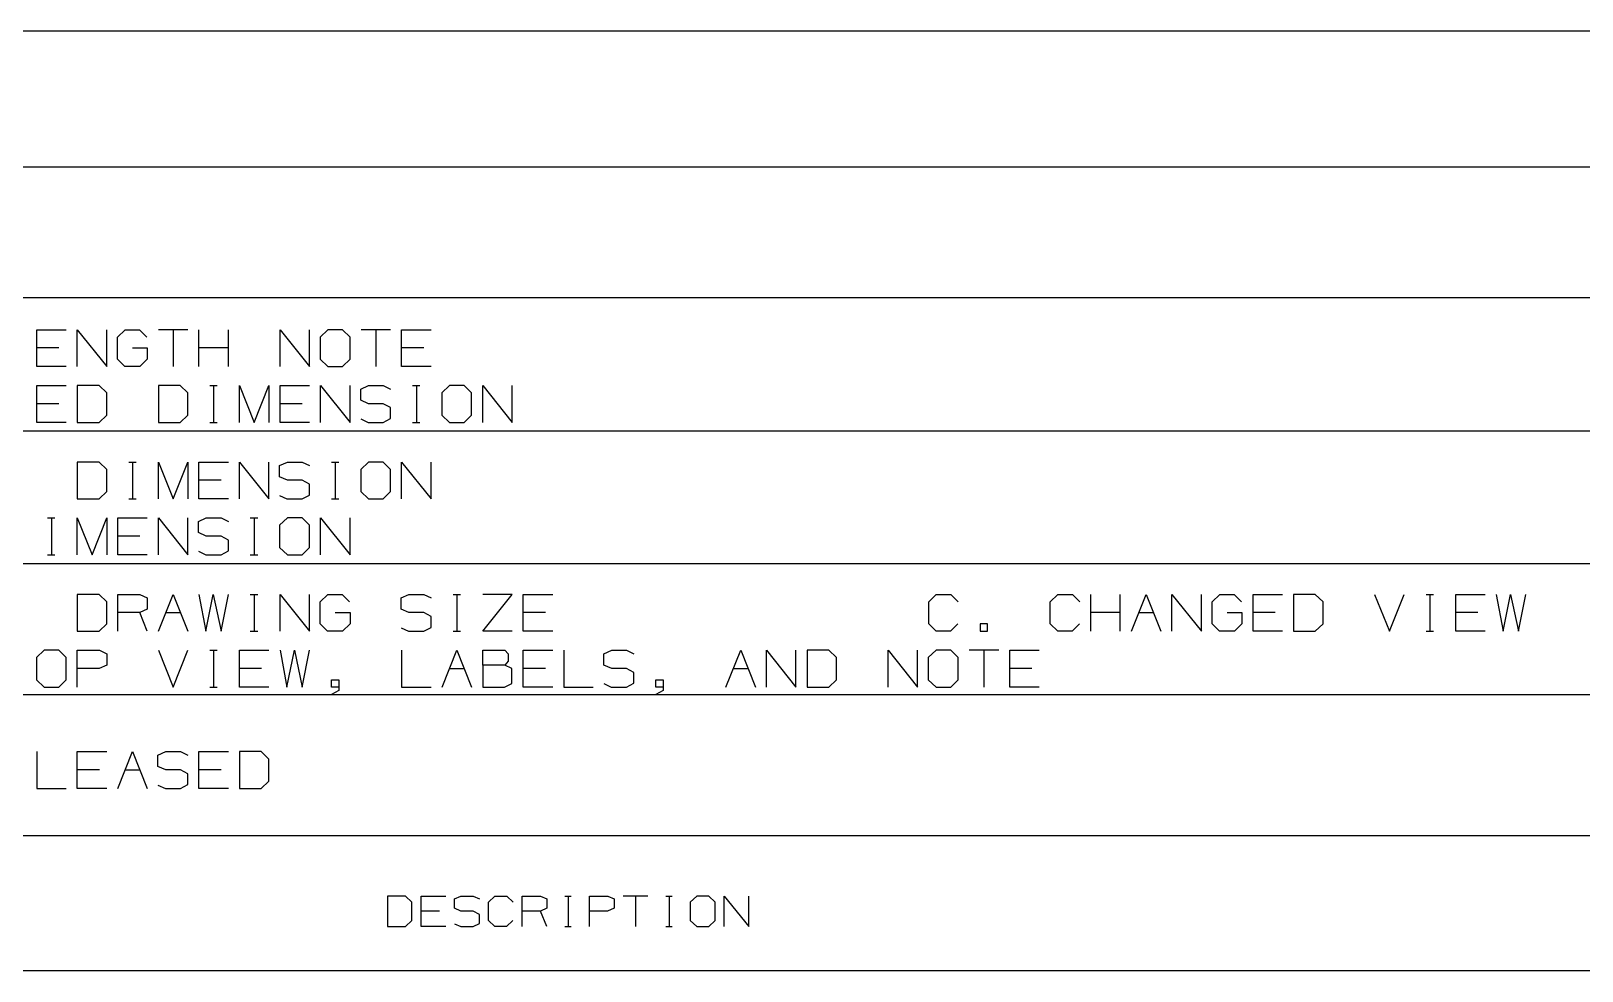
# Model space of a CAD drawing. Extents: x 0.6 to 16.4, y 0.4 to 10.6.
# Drawn here: x 9.152 to 12.153, y 0.44 to 2.257 of the extents above; entities that cross this region are included whole.
import ezdxf

# ---------------------------------------------------------------- set-up
doc = ezdxf.new("R2010")
doc.units = 0
doc.header["$MEASUREMENT"] = 0
doc.layers.add('1', color=7, linetype='Continuous')

msp = doc.modelspace()

# ---------------------------------------------------------------- linework, layer by layer
at = {"layer": '1', "color": 7, "linetype": 'Continuous'}
for p, q in [((12.205371, 2.257467), (6.526266, 2.257467)), ((12.205371, 1.994511), (6.526266, 1.994511)), ((12.205371, 1.741555), (6.526266, 1.741555)), ((9.16281, 1.608786), (9.16281, 1.680035)), ((9.16281, 1.680035), (9.21981, 1.680035)), ((9.24126, 1.608786), (9.24126, 1.680035)), ((9.24126, 1.680035), (9.29826, 1.608786)), ((9.29826, 1.608786), (9.29826, 1.680035)), ((9.31896, 1.665786), (9.33396, 1.680035)), ((9.31896, 1.623036), (9.31896, 1.665786)), ((9.33396, 1.680035), (9.36171, 1.680035)), ((9.36171, 1.680035), (9.37596, 1.665786)), ((9.45516, 1.680035), (9.39816, 1.680035)), ((9.42666, 1.680035), (9.42666, 1.608786)), ((9.47661, 1.608786), (9.47661, 1.680035)), ((9.53361, 1.608786), (9.53361, 1.680035)), ((9.63351, 1.608786), (9.63351, 1.680035)), ((9.63351, 1.680035), (9.69051, 1.608786)), ((9.69051, 1.608786), (9.69051, 1.680035)), ((9.72621, 1.680035), (9.71121, 1.665786)), ((9.71121, 1.665786), (9.71121, 1.623036)), ((9.75471, 1.680035), (9.72621, 1.680035)), ((9.76896, 1.665786), (9.75471, 1.680035)), ((9.76896, 1.623036), (9.76896, 1.665786)), ((9.84741, 1.680035), (9.79041, 1.680035)), ((9.81891, 1.680035), (9.81891, 1.608786)), ((9.86886, 1.608786), (9.86886, 1.680035)), ((9.86886, 1.680035), (9.92586, 1.680035)), ((9.20556, 1.644786), (9.16281, 1.644786)), ((9.33321, 1.608786), (9.31896, 1.623036)), ((9.34821, 1.644786), (9.37671, 1.644786)), ((9.37671, 1.623036), (9.36246, 1.608786)), ((9.37671, 1.644786), (9.37671, 1.623036)), ((9.53361, 1.644786), (9.47661, 1.644786)), ((9.71121, 1.623036), (9.72621, 1.608786)), ((9.75471, 1.608786), (9.76896, 1.623036)), ((9.91161, 1.644786), (9.86886, 1.644786)), ((9.21981, 1.608786), (9.16281, 1.608786)), ((9.36246, 1.608786), (9.33321, 1.608786)), ((9.72621, 1.608786), (9.75471, 1.608786)), ((9.92586, 1.608786), (9.86886, 1.608786)), ((9.16281, 1.500785), (9.16281, 1.572036)), ((9.16281, 1.572036), (9.21981, 1.572036)), ((9.28326, 1.572036), (9.24126, 1.572036)), ((9.24126, 1.572036), (9.24126, 1.500785)), ((9.29826, 1.557786), (9.28326, 1.572036)), ((9.44016, 1.572036), (9.39816, 1.572036)), ((9.39816, 1.572036), (9.39816, 1.500785)), ((9.45516, 1.557786), (9.44016, 1.572036)), ((9.49761, 1.572036), (9.51186, 1.572036)), ((9.50511, 1.572036), (9.50511, 1.500785)), ((9.55506, 1.500785), (9.55506, 1.572036)), ((9.55506, 1.572036), (9.58356, 1.500785)), ((9.58356, 1.500785), (9.61206, 1.572036)), ((9.61206, 1.572036), (9.61206, 1.500785)), ((9.63351, 1.500785), (9.63351, 1.572036)), ((9.63351, 1.572036), (9.69051, 1.572036)), ((9.71196, 1.500785), (9.71196, 1.572036)), ((9.71196, 1.572036), (9.76896, 1.500785)), ((9.76896, 1.500785), (9.76896, 1.572036)), ((9.78966, 1.565286), (9.80466, 1.572036)), ((9.78966, 1.543535), (9.78966, 1.565286)), ((9.80466, 1.572036), (9.83316, 1.572036)), ((9.83316, 1.572036), (9.84741, 1.565286)), ((9.88986, 1.572036), (9.90411, 1.572036)), ((9.89736, 1.572036), (9.89736, 1.500785)), ((9.96156, 1.572036), (9.94656, 1.557786)), ((9.99006, 1.572036), (9.96156, 1.572036)), ((10.00431, 1.557786), (9.99006, 1.572036)), ((10.02576, 1.500785), (10.02576, 1.572036)), ((10.02576, 1.572036), (10.08276, 1.500785)), ((10.08276, 1.500785), (10.08276, 1.572036)), ((9.20556, 1.536785), (9.16281, 1.536785)), ((9.29826, 1.515036), (9.29826, 1.557786)), ((9.45516, 1.515036), (9.45516, 1.557786)), ((9.67626, 1.536785), (9.63351, 1.536785)), ((9.80466, 1.536785), (9.78966, 1.543535)), ((9.83316, 1.536785), (9.80466, 1.536785)), ((9.84741, 1.529286), (9.83316, 1.536785)), ((9.94656, 1.557786), (9.94656, 1.515036)), ((10.00431, 1.515036), (10.00431, 1.557786)), ((9.21981, 1.500785), (9.16281, 1.500785)), ((9.24126, 1.500785), (9.28326, 1.500785)), ((9.28326, 1.500785), (9.29826, 1.515036)), ((9.39816, 1.500785), (9.44016, 1.500785)), ((9.44016, 1.500785), (9.45516, 1.515036)), ((9.49761, 1.500785), (9.51186, 1.500785)), ((9.69051, 1.500785), (9.63351, 1.500785)), ((9.78966, 1.507536), (9.80391, 1.500785)), ((9.80391, 1.500785), (9.83316, 1.500785)), ((9.83316, 1.500785), (9.84741, 1.508286)), ((9.84741, 1.508286), (9.84741, 1.529286)), ((9.88986, 1.500785), (9.90411, 1.500785)), ((9.94656, 1.515036), (9.96156, 1.500785)), ((9.96156, 1.500785), (9.99006, 1.500785)), ((9.99006, 1.500785), (10.00431, 1.515036)), ((12.205371, 1.483599), (6.526266, 1.483599)), ((9.28326, 1.424079), (9.24126, 1.424079)), ((9.24126, 1.424079), (9.24126, 1.352829)), ((9.29826, 1.409829), (9.28326, 1.424079)), ((9.34071, 1.424079), (9.35496, 1.424079)), ((9.34821, 1.424079), (9.34821, 1.352829)), ((9.39816, 1.352829), (9.39816, 1.424079)), ((9.39816, 1.424079), (9.42666, 1.352829)), ((9.42666, 1.352829), (9.45516, 1.424079)), ((9.45516, 1.424079), (9.45516, 1.352829)), ((9.47661, 1.352829), (9.47661, 1.424079)), ((9.47661, 1.424079), (9.53361, 1.424079)), ((9.55506, 1.352829), (9.55506, 1.424079)), ((9.55506, 1.424079), (9.61206, 1.352829)), ((9.61206, 1.352829), (9.61206, 1.424079)), ((9.63276, 1.417329), (9.64776, 1.424079)), ((9.63276, 1.395579), (9.63276, 1.417329)), ((9.64776, 1.424079), (9.67626, 1.424079)), ((9.67626, 1.424079), (9.69051, 1.417329)), ((9.73296, 1.424079), (9.74721, 1.424079)), ((9.74046, 1.424079), (9.74046, 1.352829)), ((9.80466, 1.424079), (9.78966, 1.409829)), ((9.83316, 1.424079), (9.80466, 1.424079)), ((9.84741, 1.409829), (9.83316, 1.424079)), ((9.86886, 1.352829), (9.86886, 1.424079)), ((9.86886, 1.424079), (9.92586, 1.352829)), ((9.92586, 1.352829), (9.92586, 1.424079)), ((9.29826, 1.367079), (9.29826, 1.409829)), ((9.51936, 1.388829), (9.47661, 1.388829)), ((9.64776, 1.388829), (9.63276, 1.395579)), ((9.67626, 1.388829), (9.64776, 1.388829)), ((9.69051, 1.381329), (9.67626, 1.388829)), ((9.69051, 1.360329), (9.69051, 1.381329)), ((9.78966, 1.409829), (9.78966, 1.367079)), ((9.84741, 1.367079), (9.84741, 1.409829)), ((9.24126, 1.352829), (9.28326, 1.352829)), ((9.28326, 1.352829), (9.29826, 1.367079)), ((9.34071, 1.352829), (9.35496, 1.352829)), ((9.53361, 1.352829), (9.47661, 1.352829)), ((9.63276, 1.359579), (9.64701, 1.352829)), ((9.64701, 1.352829), (9.67626, 1.352829)), ((9.67626, 1.352829), (9.69051, 1.360329)), ((9.73296, 1.352829), (9.74721, 1.352829)), ((9.78966, 1.367079), (9.80466, 1.352829)), ((9.80466, 1.352829), (9.83316, 1.352829)), ((9.83316, 1.352829), (9.84741, 1.367079)), ((9.18381, 1.316079), (9.19806, 1.316079)), ((9.19131, 1.316079), (9.19131, 1.244829)), ((9.24126, 1.244829), (9.24126, 1.316079)), ((9.24126, 1.316079), (9.26976, 1.244829)), ((9.26976, 1.244829), (9.29826, 1.316079)), ((9.29826, 1.316079), (9.29826, 1.244829)), ((9.31971, 1.244829), (9.31971, 1.316079)), ((9.31971, 1.316079), (9.37671, 1.316079)), ((9.39816, 1.244829), (9.39816, 1.316079)), ((9.39816, 1.316079), (9.45516, 1.244829)), ((9.45516, 1.244829), (9.45516, 1.316079)), ((9.47586, 1.309329), (9.49086, 1.316079)), ((9.47586, 1.287579), (9.47586, 1.309329)), ((9.49086, 1.316079), (9.51936, 1.316079)), ((9.51936, 1.316079), (9.53361, 1.309329)), ((9.57606, 1.316079), (9.59031, 1.316079)), ((9.58356, 1.316079), (9.58356, 1.244829)), ((9.64776, 1.316079), (9.63276, 1.301829)), ((9.63276, 1.301829), (9.63276, 1.259079)), ((9.67626, 1.316079), (9.64776, 1.316079)), ((9.69051, 1.301829), (9.67626, 1.316079)), ((9.69051, 1.259079), (9.69051, 1.301829)), ((9.71196, 1.244829), (9.71196, 1.316079)), ((9.71196, 1.316079), (9.76896, 1.244829)), ((9.76896, 1.244829), (9.76896, 1.316079)), ((9.36246, 1.280829), (9.31971, 1.280829)), ((9.49086, 1.280829), (9.47586, 1.287579)), ((9.51936, 1.280829), (9.49086, 1.280829)), ((9.53361, 1.273329), (9.51936, 1.280829)), ((9.53361, 1.252329), (9.53361, 1.273329)), ((9.18381, 1.244829), (9.19806, 1.244829)), ((9.37671, 1.244829), (9.31971, 1.244829)), ((9.47586, 1.251579), (9.49011, 1.244829)), ((9.49011, 1.244829), (9.51936, 1.244829)), ((9.51936, 1.244829), (9.53361, 1.252329)), ((9.57606, 1.244829), (9.59031, 1.244829)), ((9.63276, 1.259079), (9.64776, 1.244829)), ((9.64776, 1.244829), (9.67626, 1.244829)), ((9.67626, 1.244829), (9.69051, 1.259079)), ((6.526266, 1.227643), (12.205371, 1.227643)), ((9.28326, 1.168123), (9.24126, 1.168123)), ((9.24126, 1.168123), (9.24126, 1.096873)), ((9.29826, 1.153873), (9.28326, 1.168123)), ((9.29826, 1.111123), (9.29826, 1.153873)), ((9.31971, 1.096873), (9.31971, 1.168123)), ((9.31971, 1.168123), (9.36246, 1.168123)), ((9.36246, 1.168123), (9.37671, 1.161373)), ((9.37671, 1.161373), (9.37671, 1.139623)), ((9.39816, 1.096873), (9.42666, 1.168123)), ((9.42666, 1.168123), (9.45516, 1.096873)), ((9.47661, 1.168123), (9.49011, 1.096873)), ((9.49011, 1.096873), (9.50436, 1.168123)), ((9.50436, 1.168123), (9.51936, 1.096873)), ((9.51936, 1.096873), (9.53361, 1.168123)), ((9.57606, 1.168123), (9.59031, 1.168123)), ((9.58356, 1.168123), (9.58356, 1.096873)), ((9.63351, 1.096873), (9.63351, 1.168123)), ((9.63351, 1.168123), (9.69051, 1.096873)), ((9.69051, 1.096873), (9.69051, 1.168123)), ((9.71121, 1.153873), (9.72621, 1.168123)), ((9.71121, 1.111123), (9.71121, 1.153873)), ((9.72621, 1.168123), (9.75396, 1.168123)), ((9.75396, 1.168123), (9.76821, 1.153873)), ((9.86811, 1.161373), (9.88311, 1.168123)), ((9.86811, 1.139623), (9.86811, 1.161373)), ((9.88311, 1.168123), (9.91161, 1.168123)), ((9.91161, 1.168123), (9.92586, 1.161373)), ((9.96831, 1.168123), (9.98256, 1.168123)), ((9.97581, 1.168123), (9.97581, 1.096873)), ((10.02576, 1.096873), (10.08276, 1.168123)), ((10.08276, 1.168123), (10.02576, 1.168123)), ((10.10421, 1.096873), (10.10421, 1.168123)), ((10.10421, 1.168123), (10.16121, 1.168123)), ((10.88871, 1.153873), (10.90296, 1.168123)), ((10.88871, 1.111123), (10.88871, 1.153873)), ((10.90296, 1.168123), (10.93146, 1.168123)), ((10.93146, 1.168123), (10.94571, 1.153873)), ((11.12406, 1.153873), (11.13831, 1.168123)), ((11.12406, 1.111123), (11.12406, 1.153873)), ((11.13831, 1.168123), (11.16681, 1.168123)), ((11.16681, 1.168123), (11.18106, 1.153873)), ((11.20251, 1.096873), (11.20251, 1.168123)), ((11.25951, 1.096873), (11.25951, 1.168123)), ((11.28096, 1.096873), (11.30946, 1.168123)), ((11.30946, 1.168123), (11.33796, 1.096873)), ((11.35941, 1.096873), (11.35941, 1.168123)), ((11.35941, 1.168123), (11.41641, 1.096873)), ((11.41641, 1.096873), (11.41641, 1.168123)), ((11.43711, 1.153873), (11.45211, 1.168123)), ((11.43711, 1.111123), (11.43711, 1.153873)), ((11.45211, 1.168123), (11.47986, 1.168123)), ((11.47986, 1.168123), (11.49411, 1.153873)), ((11.51631, 1.096873), (11.51631, 1.168123)), ((11.51631, 1.168123), (11.57331, 1.168123)), ((11.63676, 1.168123), (11.59476, 1.168123)), ((11.59476, 1.168123), (11.59476, 1.096873)), ((11.65176, 1.153873), (11.63676, 1.168123)), ((11.65176, 1.111123), (11.65176, 1.153873)), ((11.75166, 1.168123), (11.78016, 1.096873)), ((11.78016, 1.096873), (11.80866, 1.168123)), ((11.85111, 1.168123), (11.86536, 1.168123)), ((11.85861, 1.168123), (11.85861, 1.096873)), ((11.90856, 1.096873), (11.90856, 1.168123)), ((11.90856, 1.168123), (11.96556, 1.168123)), ((11.98701, 1.168123), (12.00051, 1.096873)), ((12.00051, 1.096873), (12.01476, 1.168123)), ((12.01476, 1.168123), (12.02976, 1.096873)), ((12.02976, 1.096873), (12.04401, 1.168123)), ((9.28326, 1.096873), (9.29826, 1.111123)), ((9.36246, 1.132873), (9.31971, 1.132873)), ((9.37671, 1.139623), (9.36246, 1.132873)), ((9.37671, 1.096873), (9.36246, 1.132873)), ((9.41241, 1.132873), (9.44091, 1.132873)), ((9.72546, 1.096873), (9.71121, 1.111123)), ((9.74046, 1.132873), (9.76896, 1.132873)), ((9.76896, 1.111123), (9.75471, 1.096873)), ((9.76896, 1.132873), (9.76896, 1.111123)), ((9.88311, 1.132873), (9.86811, 1.139623)), ((9.91161, 1.132873), (9.88311, 1.132873)), ((9.92586, 1.125373), (9.91161, 1.132873)), ((9.92586, 1.104373), (9.92586, 1.125373)), ((10.14696, 1.132873), (10.10421, 1.132873)), ((10.90296, 1.096873), (10.88871, 1.111123)), ((10.94496, 1.111123), (10.93071, 1.096873)), ((11.00241, 1.111123), (10.98816, 1.111123)), ((10.98816, 1.111123), (10.98816, 1.096873)), ((11.00241, 1.096873), (11.00241, 1.111123)), ((11.13831, 1.096873), (11.12406, 1.111123)), ((11.18031, 1.111123), (11.16606, 1.096873)), ((11.25951, 1.132873), (11.20251, 1.132873)), ((11.29521, 1.132873), (11.32371, 1.132873)), ((11.45136, 1.096873), (11.43711, 1.111123)), ((11.46636, 1.132873), (11.49486, 1.132873)), ((11.49486, 1.111123), (11.48061, 1.096873)), ((11.49486, 1.132873), (11.49486, 1.111123)), ((11.55906, 1.132873), (11.51631, 1.132873)), ((11.63676, 1.096873), (11.65176, 1.111123)), ((11.95131, 1.132873), (11.90856, 1.132873)), ((9.24126, 1.096873), (9.28326, 1.096873)), ((9.57606, 1.096873), (9.59031, 1.096873)), ((9.75471, 1.096873), (9.72546, 1.096873)), ((9.86811, 1.103623), (9.88236, 1.096873)), ((9.88236, 1.096873), (9.91161, 1.096873)), ((9.91161, 1.096873), (9.92586, 1.104373)), ((9.96831, 1.096873), (9.98256, 1.096873)), ((10.08276, 1.096873), (10.02576, 1.096873)), ((10.16121, 1.096873), (10.10421, 1.096873)), ((10.93071, 1.096873), (10.90296, 1.096873)), ((10.98816, 1.096873), (11.00241, 1.096873)), ((11.16606, 1.096873), (11.13831, 1.096873)), ((11.48061, 1.096873), (11.45136, 1.096873)), ((11.57331, 1.096873), (11.51631, 1.096873)), ((11.59476, 1.096873), (11.63676, 1.096873)), ((11.85111, 1.096873), (11.86536, 1.096873)), ((11.96556, 1.096873), (11.90856, 1.096873)), ((9.17706, 1.060123), (9.16206, 1.045873)), ((9.20556, 1.060123), (9.17706, 1.060123)), ((9.21981, 1.045873), (9.20556, 1.060123)), ((9.24126, 0.988873), (9.24126, 1.060123)), ((9.24126, 1.060123), (9.28401, 1.060123)), ((9.28401, 1.060123), (9.29826, 1.053373)), ((9.29826, 1.053373), (9.29826, 1.031623)), ((9.39816, 1.060123), (9.42666, 0.988873)), ((9.42666, 0.988873), (9.45516, 1.060123)), ((9.49761, 1.060123), (9.51186, 1.060123)), ((9.50511, 1.060123), (9.50511, 0.988873)), ((9.55506, 0.988873), (9.55506, 1.060123)), ((9.55506, 1.060123), (9.61206, 1.060123)), ((9.63351, 1.060123), (9.64701, 0.988873)), ((9.64701, 0.988873), (9.66126, 1.060123)), ((9.66126, 1.060123), (9.67626, 0.988873)), ((9.67626, 0.988873), (9.69051, 1.060123)), ((9.86886, 1.060123), (9.86886, 0.988873)), ((9.94731, 0.988873), (9.97581, 1.060123)), ((9.97581, 1.060123), (10.00431, 0.988873)), ((10.02576, 1.031623), (10.02576, 1.060123)), ((10.02576, 1.060123), (10.06851, 1.060123)), ((10.06851, 1.060123), (10.07526, 1.053373)), ((10.07526, 1.053373), (10.07526, 1.039123)), ((10.10421, 0.988873), (10.10421, 1.060123)), ((10.10421, 1.060123), (10.16121, 1.060123)), ((10.18266, 1.060123), (10.18266, 0.988873)), ((10.26036, 1.053373), (10.27536, 1.060123)), ((10.26036, 1.031623), (10.26036, 1.053373)), ((10.27536, 1.060123), (10.30386, 1.060123)), ((10.30386, 1.060123), (10.31811, 1.053373)), ((10.49646, 0.988873), (10.52496, 1.060123)), ((10.52496, 1.060123), (10.55346, 0.988873)), ((10.57491, 0.988873), (10.57491, 1.060123)), ((10.57491, 1.060123), (10.63191, 0.988873)), ((10.63191, 0.988873), (10.63191, 1.060123)), ((10.69536, 1.060123), (10.65336, 1.060123)), ((10.65336, 1.060123), (10.65336, 0.988873)), ((10.71036, 1.045873), (10.69536, 1.060123)), ((10.81026, 0.988873), (10.81026, 1.060123)), ((10.81026, 1.060123), (10.86726, 0.988873)), ((10.86726, 0.988873), (10.86726, 1.060123)), ((10.90296, 1.060123), (10.88796, 1.045873)), ((10.93146, 1.060123), (10.90296, 1.060123)), ((10.94571, 1.045873), (10.93146, 1.060123)), ((11.02416, 1.060123), (10.96716, 1.060123)), ((10.99566, 1.060123), (10.99566, 0.988873)), ((11.04561, 0.988873), (11.04561, 1.060123)), ((11.04561, 1.060123), (11.10261, 1.060123)), ((9.16206, 1.045873), (9.16206, 1.003123)), ((9.21981, 1.003123), (9.21981, 1.045873)), ((9.28326, 1.024873), (9.24126, 1.024873)), ((9.29826, 1.031623), (9.28326, 1.024873)), ((9.59781, 1.024873), (9.55506, 1.024873)), ((9.96156, 1.024873), (9.99006, 1.024873)), ((10.06851, 1.031623), (10.02576, 1.031623)), ((10.02576, 1.031623), (10.02576, 0.988873)), ((10.07526, 1.039123), (10.06851, 1.031623)), ((10.08201, 1.024873), (10.06851, 1.031623)), ((10.08201, 0.995623), (10.08201, 1.024873)), ((10.14696, 1.024873), (10.10421, 1.024873)), ((10.27536, 1.024873), (10.26036, 1.031623)), ((10.30386, 1.024873), (10.27536, 1.024873)), ((10.31811, 1.017373), (10.30386, 1.024873)), ((10.51071, 1.024873), (10.53921, 1.024873)), ((10.71036, 1.003123), (10.71036, 1.045873)), ((10.88796, 1.045873), (10.88796, 1.003123)), ((10.94571, 1.003123), (10.94571, 1.045873)), ((11.08836, 1.024873), (11.04561, 1.024873)), ((9.16206, 1.003123), (9.17706, 0.988873)), ((9.20556, 0.988873), (9.21981, 1.003123)), ((9.73296, 0.988873), (9.73296, 1.003123)), ((9.73296, 1.003123), (9.74721, 1.003123)), ((9.74721, 1.003123), (9.74721, 0.982123)), ((10.06776, 0.988873), (10.08201, 0.995623)), ((10.26036, 0.995623), (10.27461, 0.988873)), ((10.30386, 0.988873), (10.31811, 0.996373)), ((10.31811, 0.996373), (10.31811, 1.017373)), ((10.36056, 0.988873), (10.36056, 1.003123)), ((10.36056, 1.003123), (10.37481, 1.003123)), ((10.37481, 1.003123), (10.37481, 0.982123)), ((10.69536, 0.988873), (10.71036, 1.003123)), ((10.88796, 1.003123), (10.90296, 0.988873)), ((10.93146, 0.988873), (10.94571, 1.003123)), ((6.526266, 0.974686), (12.205371, 0.974686)), ((9.17706, 0.988873), (9.20556, 0.988873)), ((9.49761, 0.988873), (9.51186, 0.988873)), ((9.61206, 0.988873), (9.55506, 0.988873)), ((9.74721, 0.988873), (9.73296, 0.988873)), ((9.74721, 0.982123), (9.73296, 0.974623)), ((9.86886, 0.988873), (9.92586, 0.988873)), ((10.02576, 0.988873), (10.06776, 0.988873)), ((10.16121, 0.988873), (10.10421, 0.988873)), ((10.18266, 0.988873), (10.23966, 0.988873)), ((10.27461, 0.988873), (10.30386, 0.988873)), ((10.37481, 0.988873), (10.36056, 0.988873)), ((10.37481, 0.982123), (10.36056, 0.974623)), ((10.65336, 0.988873), (10.69536, 0.988873)), ((10.90296, 0.988873), (10.93146, 0.988873)), ((11.10261, 0.988873), (11.04561, 0.988873)), ((9.16281, 0.864123), (9.16281, 0.792873)), ((9.24126, 0.792873), (9.24126, 0.864123)), ((9.24126, 0.864123), (9.29826, 0.864123)), ((9.31971, 0.792873), (9.34821, 0.864123)), ((9.34821, 0.864123), (9.37671, 0.792873)), ((9.39741, 0.857373), (9.41241, 0.864123)), ((9.39741, 0.835623), (9.39741, 0.857373)), ((9.41241, 0.864123), (9.44091, 0.864123)), ((9.44091, 0.864123), (9.45516, 0.857373)), ((9.47661, 0.792873), (9.47661, 0.864123)), ((9.47661, 0.864123), (9.53361, 0.864123)), ((9.59706, 0.864123), (9.55506, 0.864123)), ((9.55506, 0.864123), (9.55506, 0.792873)), ((9.61206, 0.849873), (9.59706, 0.864123)), ((9.61206, 0.807123), (9.61206, 0.849873)), ((9.28401, 0.828873), (9.24126, 0.828873)), ((9.33396, 0.828873), (9.36246, 0.828873)), ((9.41241, 0.828873), (9.39741, 0.835623)), ((9.44091, 0.828873), (9.41241, 0.828873)), ((9.45516, 0.821373), (9.44091, 0.828873)), ((9.45516, 0.800373), (9.45516, 0.821373)), ((9.51936, 0.828873), (9.47661, 0.828873)), ((9.16281, 0.792873), (9.21981, 0.792873)), ((9.29826, 0.792873), (9.24126, 0.792873)), ((9.39741, 0.799623), (9.41166, 0.792873)), ((9.41166, 0.792873), (9.44091, 0.792873)), ((9.44091, 0.792873), (9.45516, 0.800373)), ((9.53361, 0.792873), (9.47661, 0.792873)), ((9.55506, 0.792873), (9.59706, 0.792873)), ((9.59706, 0.792873), (9.61206, 0.807123)), ((6.526266, 0.70173), (12.977928, 0.70173)), ((9.876453, 0.584975), (9.841567, 0.584975)), ((9.841567, 0.584975), (9.841567, 0.525794)), ((9.888913, 0.573139), (9.876453, 0.584975)), ((9.888913, 0.53763), (9.888913, 0.573139)), ((9.90673, 0.525794), (9.90673, 0.584975)), ((9.90673, 0.584975), (9.954075, 0.584975)), ((9.971269, 0.579369), (9.983728, 0.584975)), ((9.971269, 0.561303), (9.971269, 0.579369)), ((9.983728, 0.584975), (10.007401, 0.584975)), ((10.007401, 0.584975), (10.019237, 0.579369)), ((10.037054, 0.573139), (10.04889, 0.584975)), ((10.037054, 0.53763), (10.037054, 0.573139)), ((10.04889, 0.584975), (10.072563, 0.584975)), ((10.072563, 0.584975), (10.084399, 0.573139)), ((10.102216, 0.525794), (10.102216, 0.584975)), ((10.102216, 0.584975), (10.137725, 0.584975)), ((10.137725, 0.584975), (10.149561, 0.579369)), ((10.149561, 0.579369), (10.149561, 0.561303)), ((10.184821, 0.584975), (10.196657, 0.584975)), ((10.191051, 0.584975), (10.191051, 0.525794)), ((10.23254, 0.525794), (10.23254, 0.584975)), ((10.23254, 0.584975), (10.268049, 0.584975)), ((10.268049, 0.584975), (10.279885, 0.579369)), ((10.279885, 0.579369), (10.279885, 0.561303)), ((10.345047, 0.584975), (10.297702, 0.584975)), ((10.321375, 0.584975), (10.321375, 0.525794)), ((10.380307, 0.584975), (10.392143, 0.584975)), ((10.386537, 0.584975), (10.386537, 0.525794)), ((10.439862, 0.584975), (10.427403, 0.573139)), ((10.427403, 0.573139), (10.427403, 0.53763)), ((10.463535, 0.584975), (10.439862, 0.584975)), ((10.475371, 0.573139), (10.463535, 0.584975)), ((10.475371, 0.53763), (10.475371, 0.573139)), ((10.493189, 0.525794), (10.493189, 0.584975)), ((10.493189, 0.584975), (10.540534, 0.525794)), ((10.540534, 0.525794), (10.540534, 0.584975)), ((9.942239, 0.555696), (9.90673, 0.555696)), ((9.983728, 0.555696), (9.971269, 0.561303)), ((10.007401, 0.555696), (9.983728, 0.555696)), ((10.019237, 0.549466), (10.007401, 0.555696)), ((10.019237, 0.532023), (10.019237, 0.549466)), ((10.137725, 0.555696), (10.102216, 0.555696)), ((10.149561, 0.561303), (10.137725, 0.555696)), ((10.149561, 0.525794), (10.137725, 0.555696)), ((10.267426, 0.555696), (10.23254, 0.555696)), ((10.279885, 0.561303), (10.267426, 0.555696)), ((9.841567, 0.525794), (9.876453, 0.525794)), ((9.876453, 0.525794), (9.888913, 0.53763)), ((9.954075, 0.525794), (9.90673, 0.525794)), ((9.971269, 0.5314), (9.983105, 0.525794)), ((9.983105, 0.525794), (10.007401, 0.525794)), ((10.007401, 0.525794), (10.019237, 0.532023)), ((10.04889, 0.525794), (10.037054, 0.53763)), ((10.071939, 0.525794), (10.04889, 0.525794)), ((10.083776, 0.53763), (10.071939, 0.525794)), ((10.184821, 0.525794), (10.196657, 0.525794)), ((10.380307, 0.525794), (10.392143, 0.525794)), ((10.427403, 0.53763), (10.439862, 0.525794)), ((10.439862, 0.525794), (10.463535, 0.525794)), ((10.463535, 0.525794), (10.475371, 0.53763)), ((16.369932, 0.440085), (0.633067, 0.440085))]:
    msp.add_line(p, q, dxfattribs=at)

doc.saveas('drawing.dxf')
